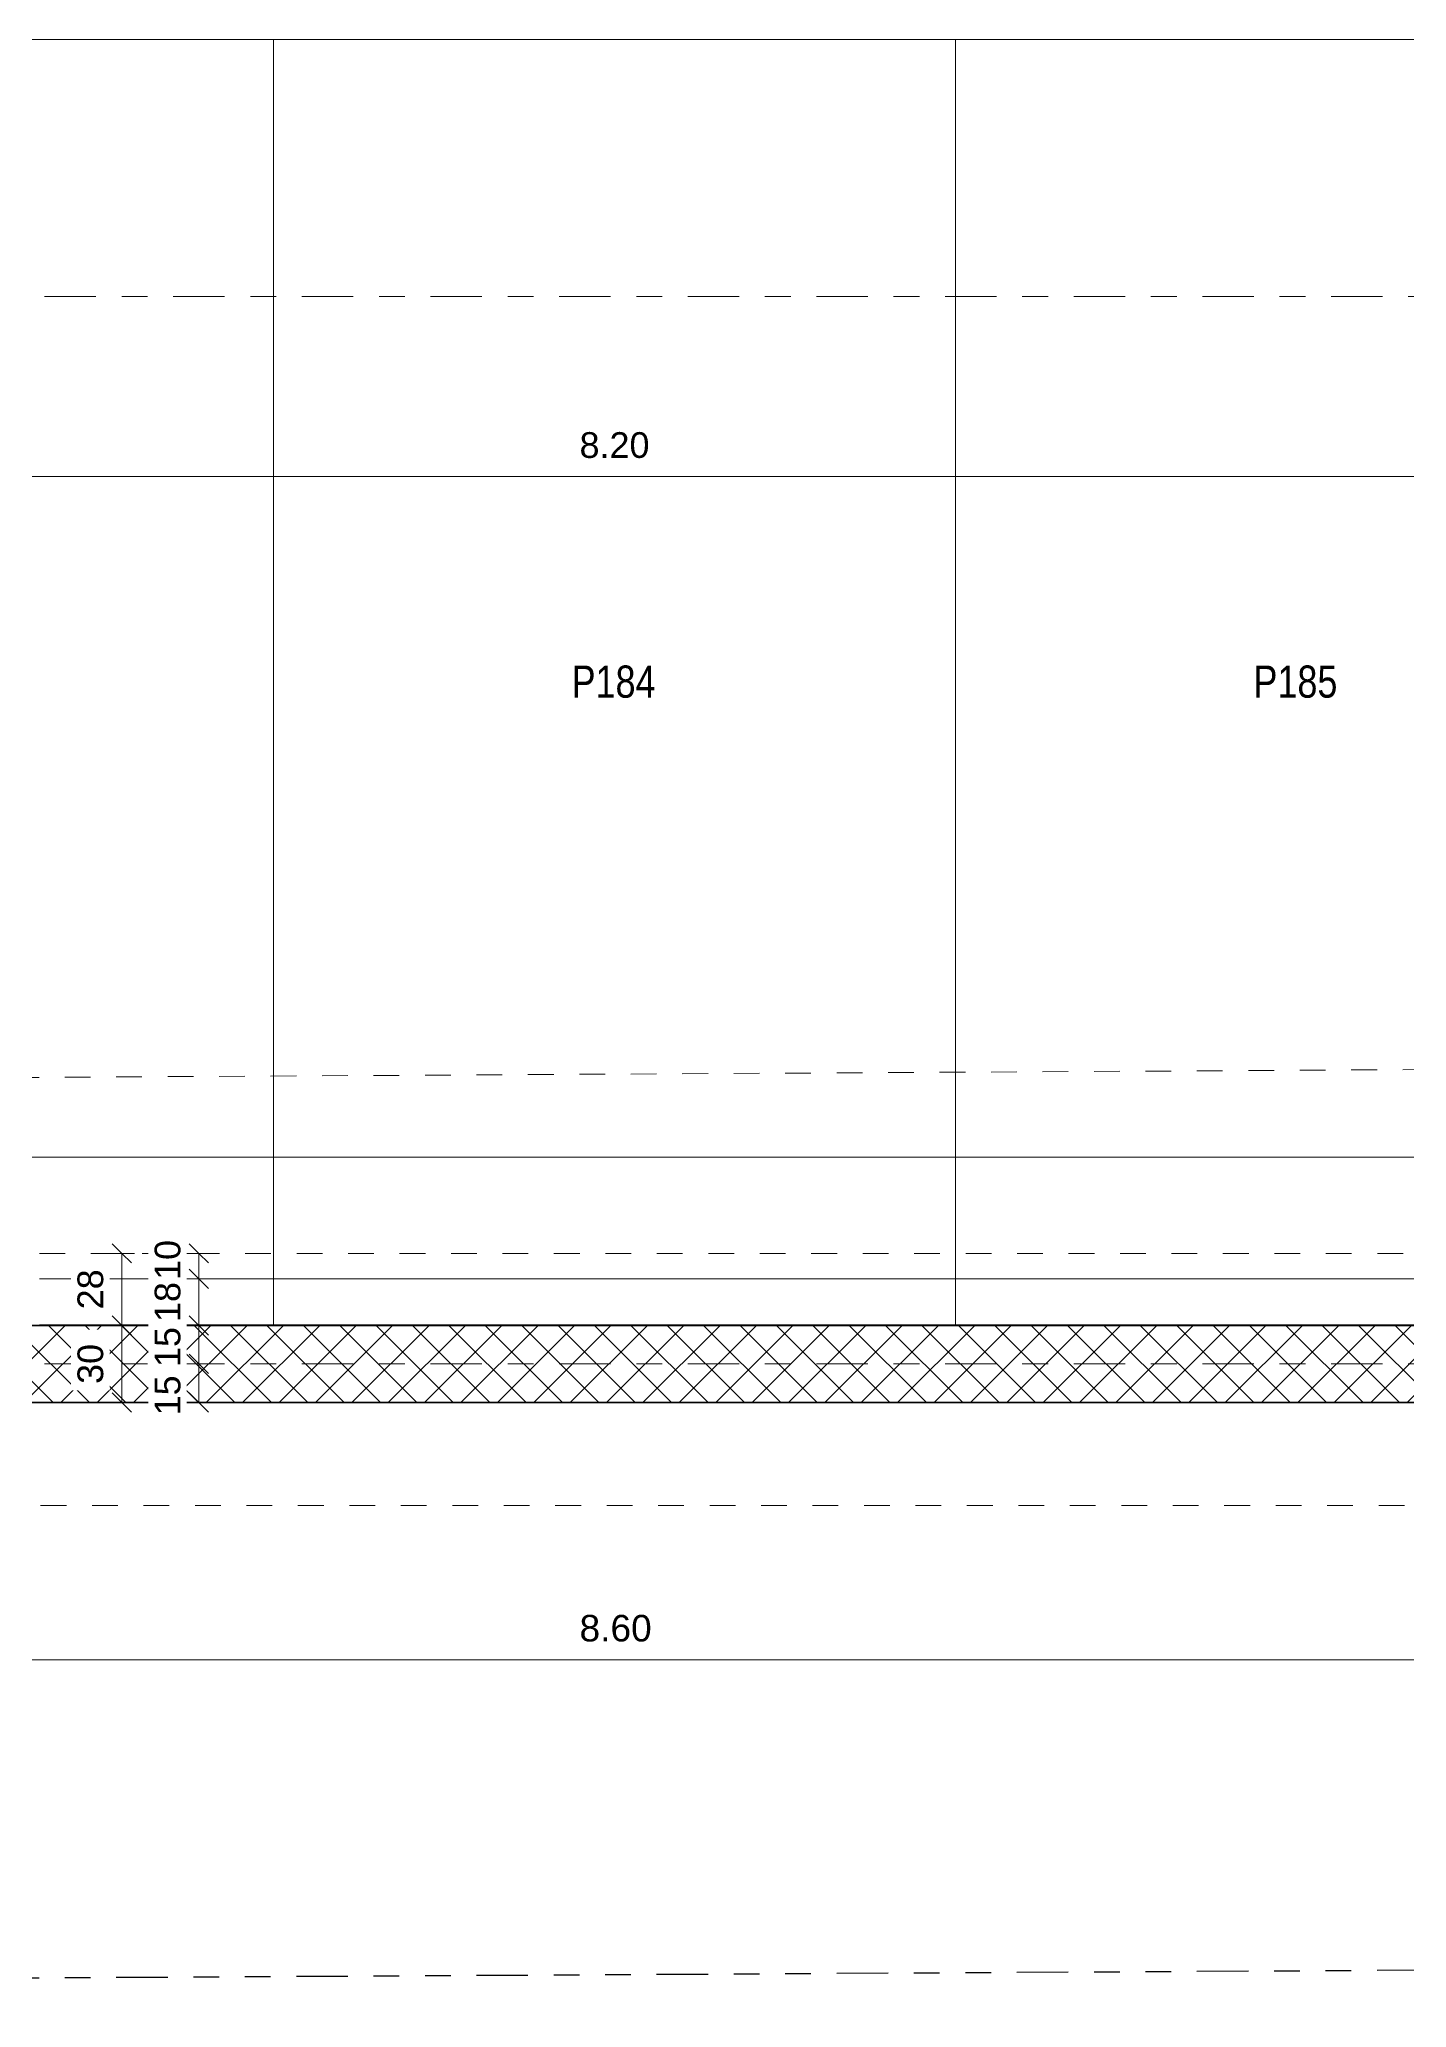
# Model space of a CAD drawing. Header units: metres. Extents: x -35.6 to 33, y -21.5 to 5.9.
# Drawn here: x -13.01 to -7.69, y -20.09 to -12.43 of the extents above; entities that cross this region are included whole.
import ezdxf

# ---------------------------------------------------------------- set-up
doc = ezdxf.new("R2010")
doc.units = ezdxf.units.M
for name, pattern in [('_Grundgrenze_', [0.45, 0.2, -0.05, 0.05, -0.05, 0.05, -0.05]), ('_Rasterlinie_', [0.375, 0.2, -0.05, 0.075, -0.05]), ('_Strichliert - Fein_', [0.15, 0.1, -0.05]), ('Gestrichelt', [0.1, 0.05, -0.05]), ('Strichpunkt - Fein', [0.2, 0.1, -0.05, 0, -0.05])]:
    doc.linetypes.add(name, pattern=pattern)
for name, color, linetype, lineweight in [('A-____-____-DIMS', 7, 'Continuous', 5), ('A-____-____-DIMS-50', 7, 'Continuous', 5), ('A-DETL-GENF-OTLN', 7, 'Continuous', 9), ('A-FLOR-____-OTLN', 7, 'Continuous', 9), ('A-WALL-____-MCUT', 7, 'Continuous', 35), ('A-WALL-____-PATT', 7, 'Continuous', 35), ('C-PRKG-____-IDEN', 7, 'Continuous', 5), ('C-PRKG-____-OTLN', 7, 'Continuous', 9), ('S-GRID-____-OTLN', 7, 'Continuous', 5)]:
    doc.layers.add(name, color=color, linetype=linetype, lineweight=lineweight)
doc.layers.add('A-DETL-____-OTLN', color=5, linetype='Continuous', lineweight=9, true_color=0x0000ff)
doc.layers.add('C-PROP-LINE-OTLN', color=7, linetype='_Grundgrenze_', lineweight=25, true_color=0x800000)
doc.styles.add('Arial', font='arial.ttf', dxfattribs={"height": 0.1})
doc.styles.add('Arial_2', font='arial.ttf', dxfattribs={"width": 0.8, "height": 0.125})
doc.styles.add('Arial_B', font='arial.ttf', dxfattribs={"height": 0.103175})
doc.dimstyles.new('SUB_Rohbau_Aussen_Vermassung', dxfattribs={"dimscale": 0.3048, "dimtxt": 0.102026, "dimasz": 0.246063, "dimexe": 0.164042, "dimexo": 0.0625, "dimgap": 0.123031, "dimtad": 1, "dimrnd": 0.005, "dimzin": 0, "dimdsep": 46, "dimtxsty": 'Arial_B', "dimblk1": 'OBLIQUE', "dimblk2": 'OBLIQUE', "dimsah": 1, "dimcen": 0.09, "dimazin": 0, "dimtfac": 1, "dimtdec": 4, "dimtix": 1, "dimtmove": 0, "dimatfit": 3, "dimfxl": 1.64042, "dimfxlon": 1, "dimtvp": 1, "dimtfill": 1, "dimtolj": 1, "dimtzin": 0, "dimarcsym": 2})
doc.dimstyles.new('SUB_Rohbau_fein', dxfattribs={"dimscale": 0.3048, "dimtxt": 0.102026, "dimasz": 0.246063, "dimexe": 0.164042, "dimexo": 0.0625, "dimgap": 0.123031, "dimtad": 1, "dimdec": 1, "dimlfac": 100, "dimrnd": 0.5, "dimdsep": 46, "dimtxsty": 'Arial', "dimblk1": 'OBLIQUE', "dimblk2": 'OBLIQUE', "dimsah": 1, "dimcen": 0.09, "dimazin": 0, "dimtfac": 1, "dimtdec": 4, "dimtix": 1, "dimtmove": 0, "dimatfit": 3, "dimfxl": 0.164042, "dimfxlon": 1, "dimtvp": 1, "dimtfill": 1, "dimtolj": 1, "dimtzin": 0, "dimarcsym": 2})
doc.dimstyles.new('SUB_Rohbau_fein_1', dxfattribs={"dimscale": 0.3048, "dimtxt": 0.102026, "dimasz": 0.246063, "dimexe": 0.164042, "dimexo": 0.0625, "dimgap": 0.123031, "dimtad": 1, "dimrnd": 0.005, "dimzin": 0, "dimdsep": 46, "dimtxsty": 'Arial', "dimblk1": 'OBLIQUE', "dimblk2": 'OBLIQUE', "dimsah": 1, "dimcen": 0.09, "dimazin": 0, "dimtfac": 1, "dimtdec": 4, "dimtix": 1, "dimtmove": 0, "dimatfit": 3, "dimfxl": 0.164042, "dimfxlon": 1, "dimtvp": 1, "dimtfill": 1, "dimtolj": 1, "dimtzin": 0, "dimarcsym": 2})
doc.dimstyles.new('SUB_Rohbau_fein_3', dxfattribs={"dimscale": 0.3048, "dimtxt": 0.102026, "dimasz": 0.246063, "dimexe": 0.164042, "dimexo": 0.0625, "dimgap": 0.123031, "dimtad": 1, "dimdec": 1, "dimlfac": 100, "dimrnd": 0.5, "dimdsep": 46, "dimtxsty": 'Arial', "dimblk1": 'OBLIQUE', "dimblk2": 'OBLIQUE', "dimsah": 1, "dimcen": 0.09, "dimazin": 0, "dimtfac": 1, "dimtdec": 4, "dimtix": 1, "dimtmove": 2, "dimatfit": 3, "dimfxl": 0.164042, "dimfxlon": 1, "dimtvp": 1, "dimtfill": 1, "dimtolj": 1, "dimtzin": 0, "dimarcsym": 2})

# ---------------------------------------------------------------- blocks, each defined once
blk = doc.blocks.new('PP_Parkplatz - 2650 x 5000-V3--01_UG_OK_FFB_AF_ru')
at = {"layer": 'C-PRKG-____-OTLN', "color": 253, "true_color": 0x999999}
for p, q in [((1.802, -12.4345), (-0.848, -12.4345)), ((-0.848, -17.4334), (-0.848, -12.4345)), ((1.802, -12.4345), (-0.848, -12.4345)), ((-0.848, -12.4345), (-0.848, -17.4334)), ((-0.848, -17.4334), (-0.848, -12.4345)), ((-0.848, -12.4345), (1.802, -12.4345)), ((-0.848, -12.4345), (-0.848, -12.4345)), ((1.802, -17.4334), (1.802, -12.4345)), ((1.802, -17.4334), (1.802, -12.4345)), ((1.802, -12.4345), (1.802, -17.4334)), ((1.802, -12.4345), (1.802, -12.4345)), ((-0.848, -17.4334), (-0.848, -17.4334)), ((1.802, -17.4334), (1.802, -17.4334))]:
    blk.add_line(p, q, dxfattribs=at)
blk = doc.blocks.new('PP_Parkplatz - 2650 x 5000-V4--01_UG_OK_FFB_AF_ru')
at = {"layer": 'C-PRKG-____-OTLN', "color": 253, "true_color": 0x999999}
for p, q in [((-0.848, -12.4345), (-3.498, -12.4345)), ((-3.498, -17.4334), (-3.498, -12.4345)), ((-0.848, -12.4345), (-3.498, -12.4345)), ((-3.498, -12.4345), (-3.498, -17.4334)), ((-3.498, -17.4334), (-3.498, -12.4345)), ((-3.498, -12.4345), (-0.848, -12.4345)), ((-3.498, -12.4345), (-3.498, -12.4345)), ((-0.848, -17.4334), (-0.848, -12.4345)), ((-0.848, -17.4334), (-0.848, -12.4345)), ((-0.848, -12.4345), (-0.848, -17.4334)), ((-0.848, -12.4345), (-0.848, -12.4345)), ((-3.498, -17.4334), (-3.498, -17.4334)), ((-0.848, -17.4334), (-0.848, -17.4334))]:
    blk.add_line(p, q, dxfattribs=at)
blk = doc.blocks.new('PP_Parkplatz - 2650 x 5000-V5--01_UG_OK_FFB_AF_ru')
at = {"layer": 'C-PRKG-____-OTLN', "color": 253, "true_color": 0x999999}
for p, q in [((-12.098, -12.4345), (-14.748, -12.4345)), ((-14.748, -17.4334), (-14.748, -12.4345)), ((-12.098, -12.4345), (-14.748, -12.4345)), ((-14.748, -12.4345), (-14.748, -17.4334)), ((-14.748, -17.4334), (-14.748, -12.4345)), ((-14.748, -12.4345), (-12.098, -12.4345)), ((-14.748, -12.4345), (-14.748, -12.4345)), ((-12.098, -17.4334), (-12.098, -12.4345)), ((-12.098, -17.4334), (-12.098, -12.4345)), ((-12.098, -12.4345), (-12.098, -17.4334)), ((-12.098, -12.4345), (-12.098, -12.4345)), ((-14.748, -17.4334), (-14.748, -17.4334)), ((-12.098, -17.4334), (-12.098, -17.4334))]:
    blk.add_line(p, q, dxfattribs=at)
blk = doc.blocks.new('Family - ___-13919876--01_UG_OK_FFB_AF_ru')
at = {"layer": 'C-PROP-LINE-OTLN'}
blk.add_line((-33.7089, -20.0854), (31.8391, -19.7177), dxfattribs=at)
blk = doc.blocks.new('DE_Detailverweis - mit_Rahmen-56961640--01_UG_OK_FFB_AF_ru')
at = {"layer": 'A-DETL-GENF-OTLN', "color": 30, "linetype": 'Strichpunkt - Fein', "true_color": 0xff8000}
blk.add_line((19.26, 0), (0, 0), dxfattribs=at)
blk = doc.blocks.new('DIMBLOCK3--01_UG_OK_FFB_AF_ru')
at = {"layer": 'A-____-____-DIMS-50'}
for p, q in [((-15.073, -18.7334), (-15.073, -18.2334)), ((-6.473, -18.7334), (-6.473, -18.2334)), ((-15.073, -18.7334), (-15.1105, -18.7709)), ((-15.073, -18.7334), (-15.0355, -18.6959)), ((-15.073, -18.7334), (-6.473, -18.7334)), ((-15.073, -18.7334), (-15.073, -18.7834)), ((-6.473, -18.7334), (-6.5105, -18.7709)), ((-6.473, -18.7334), (-6.4355, -18.6959)), ((-6.473, -18.7334), (-6.473, -18.7834))]:
    blk.add_line(p, q, dxfattribs=at)
at = {"layer": 'A-____-____-DIMS-50', "color": 0, "insert": (-10.9087, -18.5588), "char_height": 0.10317, "width": 0.325653, "attachment_point": 1, "line_spacing_factor": 0.941778, "style": 'Arial_B', "bg_fill": 3, "box_fill_scale": 1.25, "bg_fill_color": 256, "bg_fill_true_color": 13158600, "bg_fill_transparency": 0}
blk.add_mtext('8.60', dxfattribs=at)
blk = doc.blocks.new('_Oblique')
at = {"color": 0, "linetype": 'ByBlock', "lineweight": -2}
blk.add_line((-0.5, -0.5), (0.5, 0.5), dxfattribs=at)
blk = doc.blocks.new('DIMBLOCK132--01_UG_OK_FFB_AF_ru')
at = {"layer": 'A-____-____-DIMS-50'}
for p, q in [((-14.873, -14.1334), (-14.9105, -14.1709)), ((-14.873, -14.1334), (-14.873, -14.0834)), ((-14.873, -14.1334), (-14.8355, -14.0959)), ((-14.873, -14.1334), (-6.673, -14.1334)), ((-14.873, -14.1334), (-14.873, -14.1834)), ((-6.673, -14.1334), (-6.7105, -14.1709)), ((-6.673, -14.1334), (-6.673, -14.0834)), ((-6.673, -14.1334), (-6.6355, -14.0959)), ((-6.673, -14.1334), (-6.673, -14.1834))]:
    blk.add_line(p, q, dxfattribs=at)
at = {"layer": 'A-____-____-DIMS-50', "color": 0, "insert": (-10.9087, -13.9614), "char_height": 0.1, "width": 0.325653, "attachment_point": 1, "line_spacing_factor": 0.941778, "style": 'Arial', "bg_fill": 3, "box_fill_scale": 1.25, "bg_fill_color": 256, "bg_fill_true_color": 13158600, "bg_fill_transparency": 0}
blk.add_mtext('8.20', dxfattribs=at)
blk = doc.blocks.new('DIMBLOCK236--01_UG_OK_FFB_AF_ru')
at = {"layer": 'A-____-____-DIMS-50'}
for p, q in [((-15.848, -16.7799), (-15.848, -16.7299)), ((-15.848, -16.7799), (-15.8105, -16.7424)), ((25.382, -16.7799), (25.382, -16.7299)), ((25.382, -16.7799), (25.4195, -16.7424)), ((-15.848, -16.7799), (-15.8855, -16.8174)), ((-15.848, -16.7799), (25.382, -16.7799)), ((-15.848, -16.7799), (-15.848, -16.8299)), ((25.382, -16.7799), (25.3445, -16.8174)), ((25.382, -16.7799), (25.382, -16.8299))]:
    blk.add_line(p, q, dxfattribs=at)
at = {"layer": 'A-____-____-DIMS-50', "color": 0, "insert": (4.5925, -16.6079), "char_height": 0.1, "width": 0.418697, "attachment_point": 1, "line_spacing_factor": 0.941778, "style": 'Arial', "bg_fill": 3, "box_fill_scale": 1.25, "bg_fill_color": 256, "bg_fill_true_color": 13158600, "bg_fill_transparency": 0}
blk.add_mtext('41.23', dxfattribs=at)
blk = doc.blocks.new('DIMBLOCK420--01_UG_OK_FFB_AF_ru')
at = {"layer": 'A-____-____-DIMS-50'}
for p, q in [((-12.388, -17.1534), (-12.4255, -17.1159)), ((-12.388, -17.1534), (-12.438, -17.1534)), ((-12.388, -17.1534), (-12.388, -17.2523)), ((-12.388, -17.1534), (-12.3505, -17.1909)), ((-12.388, -17.1534), (-12.338, -17.1534)), ((-12.388, -17.2523), (-12.438, -17.2523)), ((-12.388, -17.2523), (-12.4255, -17.2148)), ((-12.388, -17.2523), (-12.3505, -17.2898)), ((-12.388, -17.2523), (-12.338, -17.2523))]:
    blk.add_line(p, q, dxfattribs=at)
at = {"layer": 'A-____-____-DIMS-50', "color": 0, "insert": (-12.56, -17.2568), "char_height": 0.1, "width": 0.186088, "attachment_point": 1, "rotation": 90, "line_spacing_factor": 0.941778, "style": 'Arial', "bg_fill": 3, "box_fill_scale": 1.25, "bg_fill_color": 256, "bg_fill_true_color": 13158600, "bg_fill_transparency": 0}
blk.add_mtext('10', dxfattribs=at)
blk = doc.blocks.new('DIMBLOCK421--01_UG_OK_FFB_AF_ru')
at = {"layer": 'A-____-____-DIMS-50'}
for p, q in [((-12.388, -17.2523), (-12.438, -17.2523)), ((-12.388, -17.2523), (-12.4255, -17.2148)), ((-12.388, -17.2523), (-12.388, -17.4334)), ((-12.388, -17.2523), (-12.3505, -17.2898)), ((-12.388, -17.2523), (-12.338, -17.2523)), ((-12.388, -17.4334), (-12.438, -17.4334)), ((-12.388, -17.4334), (-12.4255, -17.3959)), ((-12.388, -17.4334), (-12.3505, -17.4709)), ((-12.388, -17.4334), (-12.338, -17.4334))]:
    blk.add_line(p, q, dxfattribs=at)
at = {"layer": 'A-____-____-DIMS-50', "color": 0, "insert": (-12.56, -17.4204), "char_height": 0.1, "width": 0.186088, "attachment_point": 1, "rotation": 90, "line_spacing_factor": 0.941778, "style": 'Arial', "bg_fill": 3, "box_fill_scale": 1.25, "bg_fill_color": 256, "bg_fill_true_color": 13158600, "bg_fill_transparency": 0}
blk.add_mtext('18', dxfattribs=at)
blk = doc.blocks.new('DIMBLOCK422--01_UG_OK_FFB_AF_ru')
at = {"layer": 'A-____-____-DIMS-50'}
for p, q in [((-12.388, -17.4334), (-12.438, -17.4334)), ((-12.388, -17.4334), (-12.4255, -17.3959)), ((-12.388, -17.4334), (-12.388, -17.5834)), ((-12.388, -17.4334), (-12.3505, -17.4709)), ((-12.388, -17.4334), (-12.338, -17.4334)), ((-12.388, -17.5834), (-12.438, -17.5834)), ((-12.388, -17.5834), (-12.4255, -17.5459)), ((-12.388, -17.5834), (-12.3505, -17.6209)), ((-12.388, -17.5834), (-12.338, -17.5834))]:
    blk.add_line(p, q, dxfattribs=at)
at = {"layer": 'A-____-____-DIMS-50', "color": 0, "insert": (-12.56, -17.5953), "char_height": 0.1, "width": 0.186088, "attachment_point": 1, "rotation": 90, "line_spacing_factor": 0.941778, "style": 'Arial', "bg_fill": 3, "box_fill_scale": 1.25, "bg_fill_color": 256, "bg_fill_true_color": 13158600, "bg_fill_transparency": 0}
blk.add_mtext('15', dxfattribs=at)
blk = doc.blocks.new('DIMBLOCK423--01_UG_OK_FFB_AF_ru')
at = {"layer": 'A-____-____-DIMS-50'}
for p, q in [((-12.388, -17.5834), (-12.438, -17.5834)), ((-12.388, -17.5834), (-12.4255, -17.5459)), ((-12.388, -17.5834), (-12.388, -17.7334)), ((-12.388, -17.5834), (-12.3505, -17.6209)), ((-12.388, -17.5834), (-12.338, -17.5834)), ((-12.388, -17.7334), (-12.438, -17.7334)), ((-12.388, -17.7334), (-12.4255, -17.6959)), ((-12.388, -17.7334), (-12.3505, -17.7709)), ((-12.388, -17.7334), (-12.338, -17.7334))]:
    blk.add_line(p, q, dxfattribs=at)
at = {"layer": 'A-____-____-DIMS-50', "color": 0, "insert": (-12.56, -17.7832), "char_height": 0.1, "width": 0.186088, "attachment_point": 1, "rotation": 90, "line_spacing_factor": 0.941778, "style": 'Arial', "bg_fill": 3, "box_fill_scale": 1.25, "bg_fill_color": 256, "bg_fill_true_color": 13158600, "bg_fill_transparency": 0}
blk.add_mtext('15', dxfattribs=at)
blk = doc.blocks.new('DIMBLOCK424--01_UG_OK_FFB_AF_ru')
at = {"layer": 'A-____-____-DIMS-50'}
for p, q in [((-12.688, -17.1534), (-12.7255, -17.1159)), ((-12.688, -17.1534), (-12.738, -17.1534)), ((-12.688, -17.1534), (-12.688, -17.4334)), ((-12.688, -17.1534), (-12.6505, -17.1909)), ((-12.688, -17.1534), (-12.638, -17.1534)), ((-12.688, -17.4334), (-12.738, -17.4334)), ((-12.688, -17.4334), (-12.7255, -17.3959)), ((-12.688, -17.4334), (-12.6505, -17.4709)), ((-12.688, -17.4334), (-12.638, -17.4334))]:
    blk.add_line(p, q, dxfattribs=at)
at = {"layer": 'A-____-____-DIMS-50', "color": 0, "insert": (-12.86, -17.371), "char_height": 0.1, "width": 0.186088, "attachment_point": 1, "rotation": 90, "line_spacing_factor": 0.941778, "style": 'Arial', "bg_fill": 3, "box_fill_scale": 1.25, "bg_fill_color": 256, "bg_fill_true_color": 13158600, "bg_fill_transparency": 0}
blk.add_mtext('28', dxfattribs=at)
blk = doc.blocks.new('DIMBLOCK425--01_UG_OK_FFB_AF_ru')
at = {"layer": 'A-____-____-DIMS-50'}
for p, q in [((-12.688, -17.4334), (-12.738, -17.4334)), ((-12.688, -17.4334), (-12.7255, -17.3959)), ((-12.688, -17.4334), (-12.688, -17.7334)), ((-12.688, -17.4334), (-12.6505, -17.4709)), ((-12.688, -17.4334), (-12.638, -17.4334)), ((-12.688, -17.7334), (-12.738, -17.7334)), ((-12.688, -17.7334), (-12.7255, -17.6959)), ((-12.688, -17.7334), (-12.6505, -17.7709)), ((-12.688, -17.7334), (-12.638, -17.7334))]:
    blk.add_line(p, q, dxfattribs=at)
at = {"layer": 'A-____-____-DIMS-50', "color": 0, "insert": (-12.86, -17.661), "char_height": 0.1, "width": 0.186088, "attachment_point": 1, "rotation": 90, "line_spacing_factor": 0.941778, "style": 'Arial', "bg_fill": 3, "box_fill_scale": 1.25, "bg_fill_color": 256, "bg_fill_true_color": 13158600, "bg_fill_transparency": 0}
blk.add_mtext('30', dxfattribs=at)

msp = doc.modelspace()

# ---------------------------------------------------------------- hatches: boundary and pattern name
at = {"layer": 'A-WALL-____-PATT', "lineweight": 9}
h = msp.add_hatch(dxfattribs=at)
h.set_pattern_fill('FP_1', color=256, style=0, pattern_type=2)
h.set_pattern_definition([(45, (0, 0), (-0.07071068, 0.07071068), []), (135, (0, 0), (-0.07071068, -0.07071068), [])])
h.paths.add_polyline_path([(25.452, -17.7334), (25.452, -17.4334), (-33.7089, -17.4334), (-33.7089, -17.7334), (16.203, -17.7334)])

# ---------------------------------------------------------------- linework, layer by layer
at = {"layer": 'A-DETL-____-OTLN', "color": 30, "linetype": '_Strichliert - Fein_', "true_color": 0xff8000}
msp.add_line((-33.7089, -16.5854), (28.844, -16.2345), dxfattribs=at)
at = {"layer": 'A-DETL-____-OTLN', "color": 7, "linetype": 'Gestrichelt'}
msp.add_line((-13.008, -17.1534), (12.842, -17.1534), dxfattribs=at)
at = {"layer": 'A-DETL-____-OTLN', "color": 7, "lineweight": 35}
msp.add_line((-13.128, -17.4334), (-13.008, -17.4334), dxfattribs=at)
at = {"layer": 'A-FLOR-____-OTLN'}
for p, q in [((-13.008, -17.2523), (12.842, -17.2523)), ((-13.008, -17.4316), (12.872, -17.4316)), ((-6.148, -17.4322), (-13.008, -17.4322))]:
    msp.add_line(p, q, dxfattribs=at)
at = {"layer": 'A-WALL-____-MCUT'}
for p, q in [((12.872, -17.4334), (-13.008, -17.4334)), ((-33.7089, -17.7334), (25.752, -17.7334))]:
    msp.add_line(p, q, dxfattribs=at)
at = {"layer": 'S-GRID-____-OTLN', "color": 8, "linetype": '_Rasterlinie_', "true_color": 0x808080}
for p, q in [((-34.988, -13.4334), (21.8196, -13.4334)), ((-34.988, -17.5834), (27.9515, -17.5834))]:
    msp.add_line(p, q, dxfattribs=at)

# ---------------------------------------------------------------- block references
at = {"layer": 'A-DETL-GENF-OTLN', "color": 30, "true_color": 0xff8000}
msp.add_blockref('DE_Detailverweis - mit_Rahmen-56961640--01_UG_OK_FFB_AF_ru', (-22.563, -18.1334), dxfattribs=at)
at = {"layer": 'C-PRKG-____-OTLN', "color": 253, "true_color": 0x999999}
for name, p in [('PP_Parkplatz - 2650 x 5000-V5--01_UG_OK_FFB_AF_ru', (0, 0)), ('PP_Parkplatz - 2650 x 5000-V4--01_UG_OK_FFB_AF_ru', (-8.6, 0)), ('PP_Parkplatz - 2650 x 5000-V3--01_UG_OK_FFB_AF_ru', (-8.6, 0))]:
    msp.add_blockref(name, p, dxfattribs=at)
at = {"layer": 'C-PROP-LINE-OTLN'}
msp.add_blockref('Family - ___-13919876--01_UG_OK_FFB_AF_ru', (0, 0), dxfattribs=at)

# ---------------------------------------------------------------- next in the draw order: texts
at = {"layer": 'C-PRKG-____-IDEN', "char_height": 0.125, "width": 0.391223, "attachment_point": 1, "style": 'Arial_2', "bg_fill": 3, "box_fill_scale": 1.25, "bg_fill_color": 256, "bg_fill_true_color": 13158600, "bg_fill_transparency": 0}
for s, insert in [('P184', (-10.9396, -14.8684)), ('P185', (-8.2896, -14.8684))]:
    msp.add_mtext(s, dxfattribs=dict(at, insert=insert))

# ---------------------------------------------------------------- next in the draw order: dimensions: what is measured, and where the dimension line sits
at = {"layer": 'A-____-____-DIMS'}
for base, p1, p2, dimstyle, override, picture, middle in [((-6.673, -14.1334), (-14.873, -14.0834), (-6.673, -14.0834), 'SUB_Rohbau_fein_1', {"dimpost": '<>', "dimfxl": 8.2}, 'DIMBLOCK132--01_UG_OK_FFB_AF_ru', (-10.773, -14.0449)), ((25.382, -16.7799), (-15.848, -16.7299), (25.382, -16.7299), 'SUB_Rohbau_fein_1', {"dimpost": '<>', "dimfxl": 41.23}, 'DIMBLOCK236--01_UG_OK_FFB_AF_ru', (4.767, -16.6913)), ((-6.473, -18.7334), (-15.073, -18.2334), (-6.473, -18.2334), 'SUB_Rohbau_Aussen_Vermassung', {"dimpost": '<>', "dimfxl": 8.6}, 'DIMBLOCK3--01_UG_OK_FFB_AF_ru', (-10.773, -18.6432))]:
    dim = msp.add_linear_dim(base=base, p1=p1, p2=p2, dimstyle=dimstyle, override=override, dxfattribs=at)
    dim.commit()
    dim.dimension.update_dxf_attribs({"geometry": picture, "text_midpoint": middle})
dim = msp.add_linear_dim(base=(-12.388, -17.2523), p1=(-12.438, -17.1534), p2=(-12.338, -17.2523), angle=90, dimstyle='SUB_Rohbau_fein_3', override={"dimpost": '<>', "dimfxl": 0.140586}, dxfattribs=at)
dim.commit()
dim.dimension.update_dxf_attribs({"geometry": 'DIMBLOCK420--01_UG_OK_FFB_AF_ru', "text_midpoint": (-12.4934, -17.1637), "dimtype": 160, "text_rotation": 90})
dim = msp.add_linear_dim(base=(-12.688, -17.4334), p1=(-12.638, -17.1534), p2=(-12.638, -17.4334), angle=90, dimstyle='SUB_Rohbau_fein', override={"dimpost": '<>', "dimfxl": 0.28}, dxfattribs=at)
dim.commit()
dim.dimension.update_dxf_attribs({"geometry": 'DIMBLOCK424--01_UG_OK_FFB_AF_ru', "text_midpoint": (-12.7766, -17.2934)})

# ---------------------------------------------------------------- next in the draw order: dimensions: what is measured, and where the dimension line sits
for base, p1, p2, override, picture, middle in [((-12.388, -17.4334), (-12.338, -17.2523), (-12.338, -17.4334), {"dimpost": '<>', "dimfxl": 0.181185}, 'DIMBLOCK421--01_UG_OK_FFB_AF_ru', (-12.4766, -17.3429)), ((-12.688, -17.7334), (-12.638, -17.4334), (-12.638, -17.7334), {"dimpost": '<>', "dimfxl": 0.3}, 'DIMBLOCK425--01_UG_OK_FFB_AF_ru', (-12.7766, -17.5834))]:
    dim = msp.add_linear_dim(base=base, p1=p1, p2=p2, angle=90, dimstyle='SUB_Rohbau_fein', override=override, dxfattribs=at)
    dim.commit()
    dim.dimension.update_dxf_attribs({"geometry": picture, "text_midpoint": middle})

# ---------------------------------------------------------------- next in the draw order: dimensions: what is measured, and where the dimension line sits
dim = msp.add_linear_dim(base=(-12.388, -17.5834), p1=(-12.338, -17.4334), p2=(-12.338, -17.5834), angle=90, dimstyle='SUB_Rohbau_fein_3', override={"dimpost": '<>', "dimfxl": 0.15}, dxfattribs=at)
dim.commit()
dim.dimension.update_dxf_attribs({"geometry": 'DIMBLOCK422--01_UG_OK_FFB_AF_ru', "text_midpoint": (-12.4934, -17.5023), "dimtype": 160, "text_rotation": 90})

# ---------------------------------------------------------------- next in the draw order: dimensions: what is measured, and where the dimension line sits
dim = msp.add_linear_dim(base=(-12.388, -17.7334), p1=(-12.338, -17.5834), p2=(-12.338, -17.7334), angle=90, dimstyle='SUB_Rohbau_fein_3', override={"dimpost": '<>', "dimfxl": 0.15}, dxfattribs=at)
dim.commit()
dim.dimension.update_dxf_attribs({"geometry": 'DIMBLOCK423--01_UG_OK_FFB_AF_ru', "text_midpoint": (-12.4934, -17.6901), "dimtype": 160, "text_rotation": 90})

doc.saveas('drawing.dxf')
